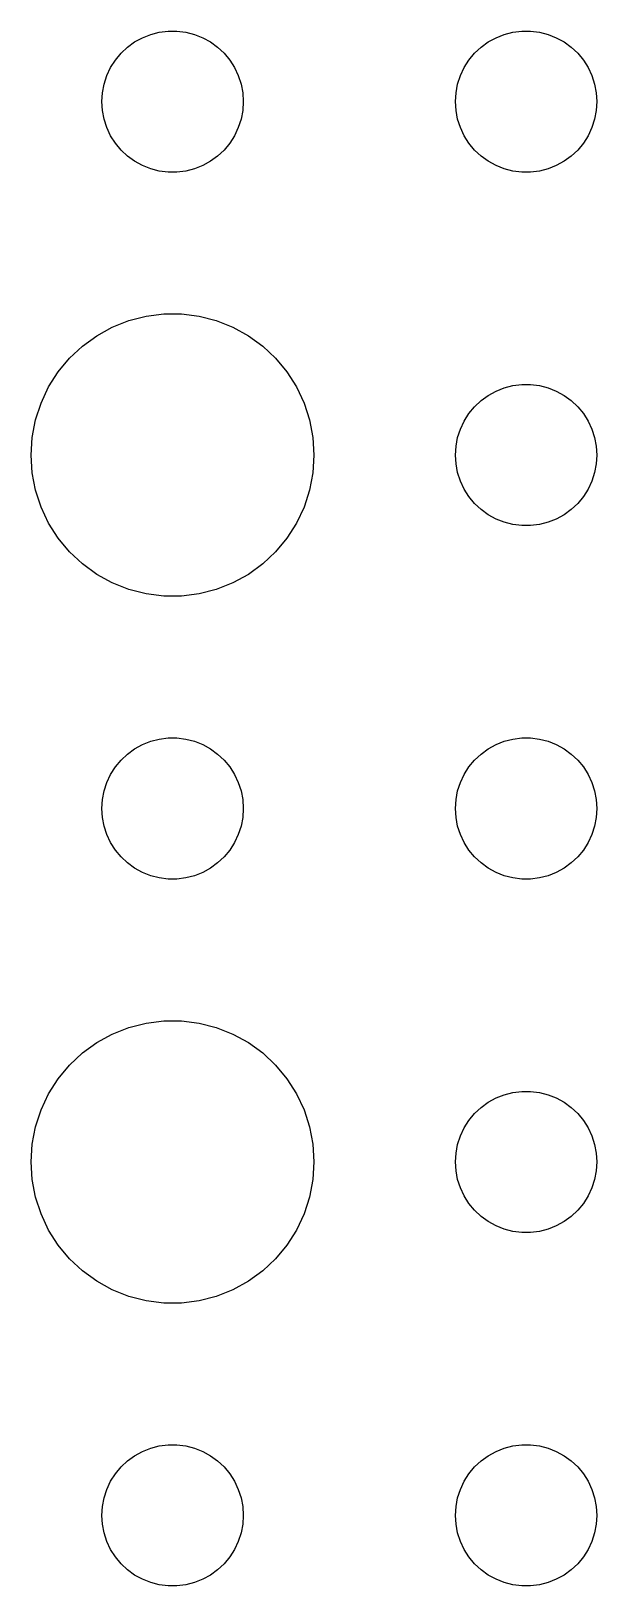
# Model space of a CAD drawing. Header units: metres. Extents: x -157 to 157, y -157 to 157.
# Drawn here: x -3 to 9, y -39 to -6 of the extents above; entities that cross this region are included whole.
import ezdxf

# ---------------------------------------------------------------- set-up
doc = ezdxf.new("R2010")
doc.units = ezdxf.units.M

msp = doc.modelspace()

# ---------------------------------------------------------------- linework, layer by layer
for p, q in [((-0.95613, -6.34422), (-0.80373, -6.23351)), ((-0.80373, -6.23351), (-0.63866, -6.14275)), ((-0.63866, -6.14275), (-0.46352, -6.07341)), ((-0.46352, -6.07341), (-0.28107, -6.02657)), ((-0.28107, -6.02657), (-0.09418, -6.00294)), ((-0.09418, -6.00294), (0.09418, -6.00294)), ((0.09418, -6.00294), (0.28107, -6.02657)), ((0.28107, -6.02657), (0.46352, -6.07341)), ((0.46352, -6.07341), (0.63866, -6.14275)), ((0.63866, -6.14275), (0.80373, -6.23351)), ((0.80373, -6.23351), (0.95613, -6.34422)), ((6.54385, -6.34422), (6.69626, -6.23351)), ((6.69626, -6.23351), (6.86133, -6.14275)), ((6.86133, -6.14275), (7.03647, -6.07341)), ((7.03647, -6.07341), (7.21892, -6.02657)), ((7.21892, -6.02657), (7.40581, -6.00294)), ((7.40581, -6.00294), (7.59418, -6.00294)), ((7.59418, -6.00294), (7.78107, -6.02657)), ((7.78107, -6.02657), (7.96352, -6.07341)), ((7.96352, -6.07341), (8.13866, -6.14275)), ((8.13866, -6.14275), (8.30373, -6.23351)), ((8.30373, -6.23351), (8.45613, -6.34422)), ((-1.21352, -6.61832), (-1.09344, -6.47318)), ((-1.09344, -6.47318), (-0.95613, -6.34422)), ((0.95613, -6.34422), (1.09344, -6.47318)), ((1.09344, -6.47318), (1.21352, -6.61832)), ((6.28647, -6.61832), (6.40654, -6.47318)), ((6.40654, -6.47318), (6.54385, -6.34422)), ((8.45613, -6.34422), (8.59344, -6.47318)), ((8.59344, -6.47318), (8.71352, -6.61832)), ((-1.39465, -6.9478), (-1.31445, -6.77736)), ((-1.31445, -6.77736), (-1.21352, -6.61832)), ((1.21352, -6.61832), (1.31445, -6.77736)), ((1.31445, -6.77736), (1.39465, -6.9478)), ((6.10533, -6.9478), (6.18553, -6.77736)), ((6.18553, -6.77736), (6.28647, -6.61832)), ((8.71352, -6.61832), (8.81445, -6.77736)), ((8.81445, -6.77736), (8.89465, -6.9478)), ((-1.48816, -7.312), (-1.45287, -7.12695)), ((-1.45287, -7.12695), (-1.39465, -6.9478)), ((1.39465, -6.9478), (1.45287, -7.12695)), ((1.45287, -7.12695), (1.48816, -7.312)), ((6.01183, -7.312), (6.04712, -7.12695)), ((6.04712, -7.12695), (6.10533, -6.9478)), ((8.89465, -6.9478), (8.95287, -7.12695)), ((8.95287, -7.12695), (8.98816, -7.312)), ((-1.5, -7.5), (-1.48816, -7.312)), ((-1.48816, -7.68799), (-1.5, -7.5)), ((1.48816, -7.312), (1.5, -7.5)), ((1.5, -7.5), (1.48816, -7.68799)), ((6, -7.5), (6.01183, -7.312)), ((6.01183, -7.68799), (6, -7.5)), ((8.98816, -7.312), (9, -7.5)), ((9, -7.5), (8.98816, -7.68799)), ((-1.45287, -7.87303), (-1.48816, -7.68799)), ((-1.39465, -8.05219), (-1.45287, -7.87303)), ((1.45287, -7.87303), (1.39465, -8.05219)), ((1.48816, -7.68799), (1.45287, -7.87303)), ((6.04712, -7.87303), (6.01183, -7.68799)), ((6.10533, -8.05219), (6.04712, -7.87303)), ((8.95287, -7.87303), (8.89465, -8.05219)), ((8.98816, -7.68799), (8.95287, -7.87303)), ((-1.31445, -8.22263), (-1.39465, -8.05219)), ((-1.21352, -8.38167), (-1.31445, -8.22263)), ((1.31445, -8.22263), (1.21352, -8.38167)), ((1.39465, -8.05219), (1.31445, -8.22263)), ((6.18553, -8.22263), (6.10533, -8.05219)), ((6.28647, -8.38167), (6.18553, -8.22263)), ((8.81445, -8.22263), (8.71352, -8.38167)), ((8.89465, -8.05219), (8.81445, -8.22263)), ((-1.09344, -8.52681), (-1.21352, -8.38167)), ((-0.95613, -8.65576), (-1.09344, -8.52681)), ((1.09344, -8.52681), (0.95613, -8.65576)), ((1.21352, -8.38167), (1.09344, -8.52681)), ((6.40654, -8.52681), (6.28647, -8.38167)), ((6.54385, -8.65576), (6.40654, -8.52681)), ((8.59344, -8.52681), (8.45613, -8.65576)), ((8.71352, -8.38167), (8.59344, -8.52681)), ((-0.80373, -8.76648), (-0.95613, -8.65576)), ((-0.63866, -8.85724), (-0.80373, -8.76648)), ((-0.46352, -8.92657), (-0.63866, -8.85724)), ((0.63866, -8.85724), (0.46352, -8.92657)), ((0.80373, -8.76648), (0.63866, -8.85724)), ((0.95613, -8.65576), (0.80373, -8.76648)), ((6.69626, -8.76648), (6.54385, -8.65576)), ((6.86133, -8.85724), (6.69626, -8.76648)), ((7.03647, -8.92657), (6.86133, -8.85724)), ((8.13866, -8.85724), (7.96352, -8.92657)), ((8.30373, -8.76648), (8.13866, -8.85724)), ((8.45613, -8.65576), (8.30373, -8.76648)), ((-0.28107, -8.97342), (-0.46352, -8.92657)), ((-0.09418, -8.99704), (-0.28107, -8.97342)), ((0.09418, -8.99704), (-0.09418, -8.99704)), ((0.28107, -8.97342), (0.09418, -8.99704)), ((0.46352, -8.92657), (0.28107, -8.97342)), ((7.21892, -8.97342), (7.03647, -8.92657)), ((7.40581, -8.99704), (7.21892, -8.97342)), ((7.59418, -8.99704), (7.40581, -8.99704)), ((7.78107, -8.97342), (7.59418, -8.99704)), ((7.96352, -8.92657), (7.78107, -8.97342)), ((-1.27733, -12.2855), (-0.92705, -12.1468)), ((-0.92705, -12.1468), (-0.56213, -12.0531)), ((-0.56213, -12.0531), (-0.18837, -12.0059)), ((-0.18837, -12.0059), (0.18837, -12.0059)), ((0.18837, -12.0059), (0.56213, -12.0531)), ((0.56213, -12.0531), (0.92705, -12.1468)), ((0.92705, -12.1468), (1.27733, -12.2855)), ((-1.91226, -12.6884), (-1.60747, -12.467)), ((-1.60747, -12.467), (-1.27733, -12.2855)), ((1.27733, -12.2855), (1.60747, -12.467)), ((1.60747, -12.467), (1.91226, -12.6884)), ((-2.1869, -12.9464), (-1.91226, -12.6884)), ((1.91226, -12.6884), (2.1869, -12.9464)), ((-2.42705, -13.2366), (-2.1869, -12.9464)), ((2.1869, -12.9464), (2.42705, -13.2366)), ((-2.62891, -13.5547), (-2.42705, -13.2366)), ((2.42705, -13.2366), (2.62891, -13.5547)), ((7.03647, -13.5734), (7.21892, -13.5266)), ((7.21892, -13.5266), (7.40581, -13.5029)), ((7.40581, -13.5029), (7.59418, -13.5029)), ((7.59418, -13.5029), (7.78107, -13.5266)), ((7.78107, -13.5266), (7.96352, -13.5734)), ((-2.78932, -13.8956), (-2.62891, -13.5547)), ((2.62891, -13.5547), (2.78932, -13.8956)), ((6.40654, -13.9732), (6.54385, -13.8442)), ((6.54385, -13.8442), (6.69626, -13.7335)), ((6.69626, -13.7335), (6.86133, -13.6427)), ((6.86133, -13.6427), (7.03647, -13.5734)), ((7.96352, -13.5734), (8.13866, -13.6427)), ((8.13866, -13.6427), (8.30373, -13.7335)), ((8.30373, -13.7335), (8.45613, -13.8442)), ((8.45613, -13.8442), (8.59344, -13.9732)), ((-2.90575, -14.2539), (-2.78932, -13.8956)), ((2.78932, -13.8956), (2.90575, -14.2539)), ((6.18553, -14.2774), (6.28647, -14.1183)), ((6.28647, -14.1183), (6.40654, -13.9732)), ((8.59344, -13.9732), (8.71352, -14.1183)), ((8.71352, -14.1183), (8.81445, -14.2774)), ((-2.97633, -14.624), (-2.90575, -14.2539)), ((2.90575, -14.2539), (2.97633, -14.624)), ((6.04712, -14.627), (6.10533, -14.4478)), ((6.10533, -14.4478), (6.18553, -14.2774)), ((8.81445, -14.2774), (8.89465, -14.4478)), ((8.89465, -14.4478), (8.95287, -14.627)), ((-3, -15), (-2.97633, -14.624)), ((2.97633, -14.624), (3, -15)), ((6, -15), (6.01183, -14.812)), ((6.01183, -14.812), (6.04712, -14.627)), ((8.95287, -14.627), (8.98816, -14.812)), ((8.98816, -14.812), (9, -15)), ((-2.97633, -15.376), (-3, -15)), ((3, -15), (2.97633, -15.376)), ((6.01183, -15.188), (6, -15)), ((9, -15), (8.98816, -15.188)), ((-2.90575, -15.7461), (-2.97633, -15.376)), ((2.97633, -15.376), (2.90575, -15.7461)), ((6.04712, -15.373), (6.01183, -15.188)), ((6.10533, -15.5522), (6.04712, -15.373)), ((8.95287, -15.373), (8.89465, -15.5522)), ((8.98816, -15.188), (8.95287, -15.373)), ((-2.78932, -16.1044), (-2.90575, -15.7461)), ((2.90575, -15.7461), (2.78932, -16.1044)), ((6.18553, -15.7226), (6.10533, -15.5522)), ((6.28647, -15.8817), (6.18553, -15.7226)), ((8.81445, -15.7226), (8.71352, -15.8817)), ((8.89465, -15.5522), (8.81445, -15.7226)), ((-2.62891, -16.4453), (-2.78932, -16.1044)), ((2.78932, -16.1044), (2.62891, -16.4453)), ((6.40654, -16.0268), (6.28647, -15.8817)), ((6.54385, -16.1558), (6.40654, -16.0268)), ((6.69626, -16.2665), (6.54385, -16.1558)), ((8.45613, -16.1558), (8.30373, -16.2665)), ((8.59344, -16.0268), (8.45613, -16.1558)), ((8.71352, -15.8817), (8.59344, -16.0268)), ((-2.42705, -16.7634), (-2.62891, -16.4453)), ((2.62891, -16.4453), (2.42705, -16.7634)), ((6.86133, -16.3572), (6.69626, -16.2665)), ((7.03647, -16.4266), (6.86133, -16.3572)), ((7.21892, -16.4734), (7.03647, -16.4266)), ((7.40581, -16.497), (7.21892, -16.4734)), ((7.59418, -16.497), (7.40581, -16.497)), ((7.78107, -16.4734), (7.59418, -16.497)), ((7.96352, -16.4266), (7.78107, -16.4734)), ((8.13866, -16.3572), (7.96352, -16.4266)), ((8.30373, -16.2665), (8.13866, -16.3572)), ((-2.1869, -17.0536), (-2.42705, -16.7634)), ((2.42705, -16.7634), (2.1869, -17.0536)), ((-1.91226, -17.3115), (-2.1869, -17.0536)), ((2.1869, -17.0536), (1.91226, -17.3115)), ((-1.60747, -17.533), (-1.91226, -17.3115)), ((1.91226, -17.3115), (1.60747, -17.533)), ((-1.27733, -17.7145), (-1.60747, -17.533)), ((-0.92705, -17.8532), (-1.27733, -17.7145)), ((1.27733, -17.7145), (0.92705, -17.8532)), ((1.60747, -17.533), (1.27733, -17.7145)), ((-0.56213, -17.9469), (-0.92705, -17.8532)), ((-0.18837, -17.9941), (-0.56213, -17.9469)), ((0.18837, -17.9941), (-0.18837, -17.9941)), ((0.56213, -17.9469), (0.18837, -17.9941)), ((0.92705, -17.8532), (0.56213, -17.9469)), ((-0.63866, -21.1427), (-0.46352, -21.0734)), ((-0.46352, -21.0734), (-0.28107, -21.0266)), ((-0.28107, -21.0266), (-0.09418, -21.003)), ((-0.09418, -21.003), (0.09418, -21.003)), ((0.09418, -21.003), (0.28107, -21.0266)), ((0.28107, -21.0266), (0.46352, -21.0734)), ((0.46352, -21.0734), (0.63866, -21.1427)), ((6.86133, -21.1427), (7.03647, -21.0734)), ((7.03647, -21.0734), (7.21892, -21.0266)), ((7.21892, -21.0266), (7.40581, -21.003)), ((7.40581, -21.003), (7.59418, -21.003)), ((7.59418, -21.003), (7.78107, -21.0266)), ((7.78107, -21.0266), (7.96352, -21.0734)), ((7.96352, -21.0734), (8.13866, -21.1427)), ((-1.09344, -21.4732), (-0.95613, -21.3442)), ((-0.95613, -21.3442), (-0.80373, -21.2335)), ((-0.80373, -21.2335), (-0.63866, -21.1427)), ((0.63866, -21.1427), (0.80373, -21.2335)), ((0.80373, -21.2335), (0.95613, -21.3442)), ((0.95613, -21.3442), (1.09344, -21.4732)), ((6.40654, -21.4732), (6.54385, -21.3442)), ((6.54385, -21.3442), (6.69626, -21.2335)), ((6.69626, -21.2335), (6.86133, -21.1427)), ((8.13866, -21.1427), (8.30373, -21.2335)), ((8.30373, -21.2335), (8.45613, -21.3442)), ((8.45613, -21.3442), (8.59344, -21.4732)), ((-1.31445, -21.7774), (-1.21352, -21.6183)), ((-1.21352, -21.6183), (-1.09344, -21.4732)), ((1.09344, -21.4732), (1.21352, -21.6183)), ((1.21352, -21.6183), (1.31445, -21.7774)), ((6.18553, -21.7774), (6.28647, -21.6183)), ((6.28647, -21.6183), (6.40654, -21.4732)), ((8.59344, -21.4732), (8.71352, -21.6183)), ((8.71352, -21.6183), (8.81445, -21.7774)), ((-1.45287, -22.127), (-1.39465, -21.9478)), ((-1.39465, -21.9478), (-1.31445, -21.7774)), ((1.31445, -21.7774), (1.39465, -21.9478)), ((1.39465, -21.9478), (1.45287, -22.127)), ((6.04712, -22.127), (6.10533, -21.9478)), ((6.10533, -21.9478), (6.18553, -21.7774)), ((8.81445, -21.7774), (8.89465, -21.9478)), ((8.89465, -21.9478), (8.95287, -22.127)), ((-1.5, -22.5), (-1.48816, -22.312)), ((-1.48816, -22.312), (-1.45287, -22.127)), ((1.45287, -22.127), (1.48816, -22.312)), ((1.48816, -22.312), (1.5, -22.5)), ((6, -22.5), (6.01183, -22.312)), ((6.01183, -22.312), (6.04712, -22.127)), ((8.95287, -22.127), (8.98816, -22.312)), ((8.98816, -22.312), (9, -22.5)), ((-1.48816, -22.688), (-1.5, -22.5)), ((-1.45287, -22.873), (-1.48816, -22.688)), ((1.48816, -22.688), (1.45287, -22.873)), ((1.5, -22.5), (1.48816, -22.688)), ((6.01183, -22.688), (6, -22.5)), ((6.04712, -22.873), (6.01183, -22.688)), ((8.98816, -22.688), (8.95287, -22.873)), ((9, -22.5), (8.98816, -22.688)), ((-1.39465, -23.0522), (-1.45287, -22.873)), ((-1.31445, -23.2226), (-1.39465, -23.0522)), ((1.39465, -23.0522), (1.31445, -23.2226)), ((1.45287, -22.873), (1.39465, -23.0522)), ((6.10533, -23.0522), (6.04712, -22.873)), ((6.18553, -23.2226), (6.10533, -23.0522)), ((8.89465, -23.0522), (8.81445, -23.2226)), ((8.95287, -22.873), (8.89465, -23.0522)), ((-1.21352, -23.3817), (-1.31445, -23.2226)), ((-1.09344, -23.5268), (-1.21352, -23.3817)), ((1.21352, -23.3817), (1.09344, -23.5268)), ((1.31445, -23.2226), (1.21352, -23.3817)), ((6.28647, -23.3817), (6.18553, -23.2226)), ((6.40654, -23.5268), (6.28647, -23.3817)), ((8.71352, -23.3817), (8.59344, -23.5268)), ((8.81445, -23.2226), (8.71352, -23.3817)), ((-0.95613, -23.6558), (-1.09344, -23.5268)), ((-0.80373, -23.7665), (-0.95613, -23.6558)), ((0.95613, -23.6558), (0.80373, -23.7665)), ((1.09344, -23.5268), (0.95613, -23.6558)), ((6.54385, -23.6558), (6.40654, -23.5268)), ((6.69626, -23.7665), (6.54385, -23.6558)), ((8.45613, -23.6558), (8.30373, -23.7665)), ((8.59344, -23.5268), (8.45613, -23.6558)), ((-0.63866, -23.8572), (-0.80373, -23.7665)), ((-0.46352, -23.9266), (-0.63866, -23.8572)), ((-0.28107, -23.9734), (-0.46352, -23.9266)), ((-0.09418, -23.997), (-0.28107, -23.9734)), ((0.09418, -23.997), (-0.09418, -23.997)), ((0.28107, -23.9734), (0.09418, -23.997)), ((0.46352, -23.9266), (0.28107, -23.9734)), ((0.63866, -23.8572), (0.46352, -23.9266)), ((0.80373, -23.7665), (0.63866, -23.8572)), ((6.86133, -23.8572), (6.69626, -23.7665)), ((7.03647, -23.9266), (6.86133, -23.8572)), ((7.21892, -23.9734), (7.03647, -23.9266)), ((7.40581, -23.997), (7.21892, -23.9734)), ((7.59418, -23.997), (7.40581, -23.997)), ((7.78107, -23.9734), (7.59418, -23.997)), ((7.96352, -23.9266), (7.78107, -23.9734)), ((8.13866, -23.8572), (7.96352, -23.9266)), ((8.30373, -23.7665), (8.13866, -23.8572)), ((-0.92705, -27.1468), (-0.56213, -27.0531)), ((-0.56213, -27.0531), (-0.18837, -27.0059)), ((-0.18837, -27.0059), (0.18837, -27.0059)), ((0.18837, -27.0059), (0.56213, -27.0531)), ((0.56213, -27.0531), (0.92705, -27.1468)), ((-1.60747, -27.467), (-1.27733, -27.2855)), ((-1.27733, -27.2855), (-0.92705, -27.1468)), ((0.92705, -27.1468), (1.27733, -27.2855)), ((1.27733, -27.2855), (1.60747, -27.467)), ((-2.1869, -27.9464), (-1.91226, -27.6884)), ((-1.91226, -27.6884), (-1.60747, -27.467)), ((1.60747, -27.467), (1.91226, -27.6884)), ((1.91226, -27.6884), (2.1869, -27.9464)), ((-2.42705, -28.2366), (-2.1869, -27.9464)), ((2.1869, -27.9464), (2.42705, -28.2366)), ((-2.62891, -28.5547), (-2.42705, -28.2366)), ((2.42705, -28.2366), (2.62891, -28.5547)), ((-2.78932, -28.8956), (-2.62891, -28.5547)), ((2.62891, -28.5547), (2.78932, -28.8956)), ((6.69626, -28.7335), (6.86133, -28.6427)), ((6.86133, -28.6427), (7.03647, -28.5734)), ((7.03647, -28.5734), (7.21892, -28.5266)), ((7.21892, -28.5266), (7.40581, -28.503)), ((7.40581, -28.503), (7.59418, -28.503)), ((7.59418, -28.503), (7.78107, -28.5266)), ((7.78107, -28.5266), (7.96352, -28.5734)), ((7.96352, -28.5734), (8.13866, -28.6427)), ((8.13866, -28.6427), (8.30373, -28.7335)), ((-2.90575, -29.2539), (-2.78932, -28.8956)), ((2.78932, -28.8956), (2.90575, -29.2539)), ((6.28647, -29.1183), (6.40654, -28.9732)), ((6.40654, -28.9732), (6.54385, -28.8442)), ((6.54385, -28.8442), (6.69626, -28.7335)), ((8.30373, -28.7335), (8.45613, -28.8442)), ((8.45613, -28.8442), (8.59344, -28.9732)), ((8.59344, -28.9732), (8.71352, -29.1183)), ((-2.97633, -29.624), (-2.90575, -29.2539)), ((2.90575, -29.2539), (2.97633, -29.624)), ((6.10533, -29.4478), (6.18553, -29.2774)), ((6.18553, -29.2774), (6.28647, -29.1183)), ((8.71352, -29.1183), (8.81445, -29.2774)), ((8.81445, -29.2774), (8.89465, -29.4478)), ((-3, -30), (-2.97633, -29.624)), ((2.97633, -29.624), (3, -30)), ((6.01183, -29.812), (6.04712, -29.627)), ((6.04712, -29.627), (6.10533, -29.4478)), ((8.89465, -29.4478), (8.95287, -29.627)), ((8.95287, -29.627), (8.98816, -29.812)), ((-2.97633, -30.376), (-3, -30)), ((3, -30), (2.97633, -30.376)), ((6, -30), (6.01183, -29.812)), ((6.01183, -30.188), (6, -30)), ((8.98816, -29.812), (9, -30)), ((9, -30), (8.98816, -30.188)), ((6.04712, -30.373), (6.01183, -30.188)), ((8.98816, -30.188), (8.95287, -30.373)), ((-2.90575, -30.7461), (-2.97633, -30.376)), ((2.97633, -30.376), (2.90575, -30.7461)), ((6.10533, -30.5522), (6.04712, -30.373)), ((6.18553, -30.7226), (6.10533, -30.5522)), ((8.89465, -30.5522), (8.81445, -30.7226)), ((8.95287, -30.373), (8.89465, -30.5522)), ((-2.78932, -31.1044), (-2.90575, -30.7461)), ((2.90575, -30.7461), (2.78932, -31.1044)), ((6.28647, -30.8817), (6.18553, -30.7226)), ((6.40654, -31.0268), (6.28647, -30.8817)), ((8.71352, -30.8817), (8.59344, -31.0268)), ((8.81445, -30.7226), (8.71352, -30.8817)), ((-2.62891, -31.4453), (-2.78932, -31.1044)), ((2.78932, -31.1044), (2.62891, -31.4453)), ((6.54385, -31.1558), (6.40654, -31.0268)), ((6.69626, -31.2665), (6.54385, -31.1558)), ((6.86133, -31.3572), (6.69626, -31.2665)), ((8.30373, -31.2665), (8.13866, -31.3572)), ((8.45613, -31.1558), (8.30373, -31.2665)), ((8.59344, -31.0268), (8.45613, -31.1558)), ((-2.42705, -31.7634), (-2.62891, -31.4453)), ((2.62891, -31.4453), (2.42705, -31.7634)), ((7.03647, -31.4266), (6.86133, -31.3572)), ((7.21892, -31.4734), (7.03647, -31.4266)), ((7.40581, -31.497), (7.21892, -31.4734)), ((7.59418, -31.497), (7.40581, -31.497)), ((7.78107, -31.4734), (7.59418, -31.497)), ((7.96352, -31.4266), (7.78107, -31.4734)), ((8.13866, -31.3572), (7.96352, -31.4266)), ((-2.1869, -32.0536), (-2.42705, -31.7634)), ((2.42705, -31.7634), (2.1869, -32.0536)), ((-1.91226, -32.3115), (-2.1869, -32.0536)), ((-1.60747, -32.533), (-1.91226, -32.3115)), ((1.91226, -32.3115), (1.60747, -32.533)), ((2.1869, -32.0536), (1.91226, -32.3115)), ((-1.27733, -32.7145), (-1.60747, -32.533)), ((1.60747, -32.533), (1.27733, -32.7145)), ((-0.92705, -32.8532), (-1.27733, -32.7145)), ((-0.56213, -32.9469), (-0.92705, -32.8532)), ((-0.18837, -32.9941), (-0.56213, -32.9469)), ((0.56213, -32.9469), (0.18837, -32.9941)), ((0.92705, -32.8532), (0.56213, -32.9469)), ((1.27733, -32.7145), (0.92705, -32.8532)), ((0.18837, -32.9941), (-0.18837, -32.9941)), ((-0.95613, -36.3442), (-0.80373, -36.2335)), ((-0.80373, -36.2335), (-0.63866, -36.1428)), ((-0.63866, -36.1428), (-0.46352, -36.0734)), ((-0.46352, -36.0734), (-0.28107, -36.0266)), ((-0.28107, -36.0266), (-0.09418, -36.003)), ((-0.09418, -36.003), (0.09418, -36.003)), ((0.09418, -36.003), (0.28107, -36.0266)), ((0.28107, -36.0266), (0.46352, -36.0734)), ((0.46352, -36.0734), (0.63866, -36.1428)), ((0.63866, -36.1428), (0.80373, -36.2335)), ((0.80373, -36.2335), (0.95613, -36.3442)), ((6.54385, -36.3442), (6.69626, -36.2335)), ((6.69626, -36.2335), (6.86133, -36.1428)), ((6.86133, -36.1428), (7.03647, -36.0734)), ((7.03647, -36.0734), (7.21892, -36.0266)), ((7.21892, -36.0266), (7.40581, -36.003)), ((7.40581, -36.003), (7.59418, -36.003)), ((7.59418, -36.003), (7.78107, -36.0266)), ((7.78107, -36.0266), (7.96352, -36.0734)), ((7.96352, -36.0734), (8.13866, -36.1428)), ((8.13866, -36.1428), (8.30373, -36.2335)), ((8.30373, -36.2335), (8.45613, -36.3442)), ((-1.31445, -36.7774), (-1.21352, -36.6183)), ((-1.21352, -36.6183), (-1.09344, -36.4732)), ((-1.09344, -36.4732), (-0.95613, -36.3442)), ((0.95613, -36.3442), (1.09344, -36.4732)), ((1.09344, -36.4732), (1.21352, -36.6183)), ((1.21352, -36.6183), (1.31445, -36.7774)), ((6.18553, -36.7774), (6.28647, -36.6183)), ((6.28647, -36.6183), (6.40654, -36.4732)), ((6.40654, -36.4732), (6.54385, -36.3442)), ((8.45613, -36.3442), (8.59344, -36.4732)), ((8.59344, -36.4732), (8.71352, -36.6183)), ((8.71352, -36.6183), (8.81445, -36.7774)), ((-1.45287, -37.127), (-1.39465, -36.9478)), ((-1.39465, -36.9478), (-1.31445, -36.7774)), ((1.31445, -36.7774), (1.39465, -36.9478)), ((1.39465, -36.9478), (1.45287, -37.127)), ((6.04712, -37.127), (6.10533, -36.9478)), ((6.10533, -36.9478), (6.18553, -36.7774)), ((8.81445, -36.7774), (8.89465, -36.9478)), ((8.89465, -36.9478), (8.95287, -37.127)), ((-1.48816, -37.312), (-1.45287, -37.127)), ((1.45287, -37.127), (1.48816, -37.312)), ((6.01183, -37.312), (6.04712, -37.127)), ((8.95287, -37.127), (8.98816, -37.312)), ((-1.5, -37.5), (-1.48816, -37.312)), ((-1.48816, -37.688), (-1.5, -37.5)), ((1.48816, -37.312), (1.5, -37.5)), ((1.5, -37.5), (1.48816, -37.688)), ((6, -37.5), (6.01183, -37.312)), ((6.01183, -37.688), (6, -37.5)), ((8.98816, -37.312), (9, -37.5)), ((9, -37.5), (8.98816, -37.688)), ((-1.45287, -37.873), (-1.48816, -37.688)), ((-1.39465, -38.0522), (-1.45287, -37.873)), ((1.45287, -37.873), (1.39465, -38.0522)), ((1.48816, -37.688), (1.45287, -37.873)), ((6.04712, -37.873), (6.01183, -37.688)), ((6.10533, -38.0522), (6.04712, -37.873)), ((8.95287, -37.873), (8.89465, -38.0522)), ((8.98816, -37.688), (8.95287, -37.873)), ((-1.31445, -38.2226), (-1.39465, -38.0522)), ((-1.21352, -38.3817), (-1.31445, -38.2226)), ((1.31445, -38.2226), (1.21352, -38.3817)), ((1.39465, -38.0522), (1.31445, -38.2226)), ((6.18553, -38.2226), (6.10533, -38.0522)), ((6.28647, -38.3817), (6.18553, -38.2226)), ((8.81445, -38.2226), (8.71352, -38.3817)), ((8.89465, -38.0522), (8.81445, -38.2226)), ((-1.09344, -38.5268), (-1.21352, -38.3817)), ((-0.95613, -38.6558), (-1.09344, -38.5268)), ((1.09344, -38.5268), (0.95613, -38.6558)), ((1.21352, -38.3817), (1.09344, -38.5268)), ((6.40654, -38.5268), (6.28647, -38.3817)), ((6.54385, -38.6558), (6.40654, -38.5268)), ((8.59344, -38.5268), (8.45613, -38.6558)), ((8.71352, -38.3817), (8.59344, -38.5268)), ((-0.80373, -38.7665), (-0.95613, -38.6558)), ((-0.63866, -38.8572), (-0.80373, -38.7665)), ((-0.46352, -38.9266), (-0.63866, -38.8572)), ((-0.28107, -38.9734), (-0.46352, -38.9266)), ((0.46352, -38.9266), (0.28107, -38.9734)), ((0.63866, -38.8572), (0.46352, -38.9266)), ((0.80373, -38.7665), (0.63866, -38.8572)), ((0.95613, -38.6558), (0.80373, -38.7665)), ((6.69626, -38.7665), (6.54385, -38.6558)), ((6.86133, -38.8572), (6.69626, -38.7665)), ((7.03647, -38.9266), (6.86133, -38.8572)), ((7.21892, -38.9734), (7.03647, -38.9266)), ((7.96352, -38.9266), (7.78107, -38.9734)), ((8.13866, -38.8572), (7.96352, -38.9266)), ((8.30373, -38.7665), (8.13866, -38.8572)), ((8.45613, -38.6558), (8.30373, -38.7665)), ((-0.09418, -38.997), (-0.28107, -38.9734)), ((0.09418, -38.997), (-0.09418, -38.997)), ((0.28107, -38.9734), (0.09418, -38.997)), ((7.40581, -38.997), (7.21892, -38.9734)), ((7.59418, -38.997), (7.40581, -38.997)), ((7.78107, -38.9734), (7.59418, -38.997))]:
    msp.add_line(p, q)

doc.saveas('drawing.dxf')
